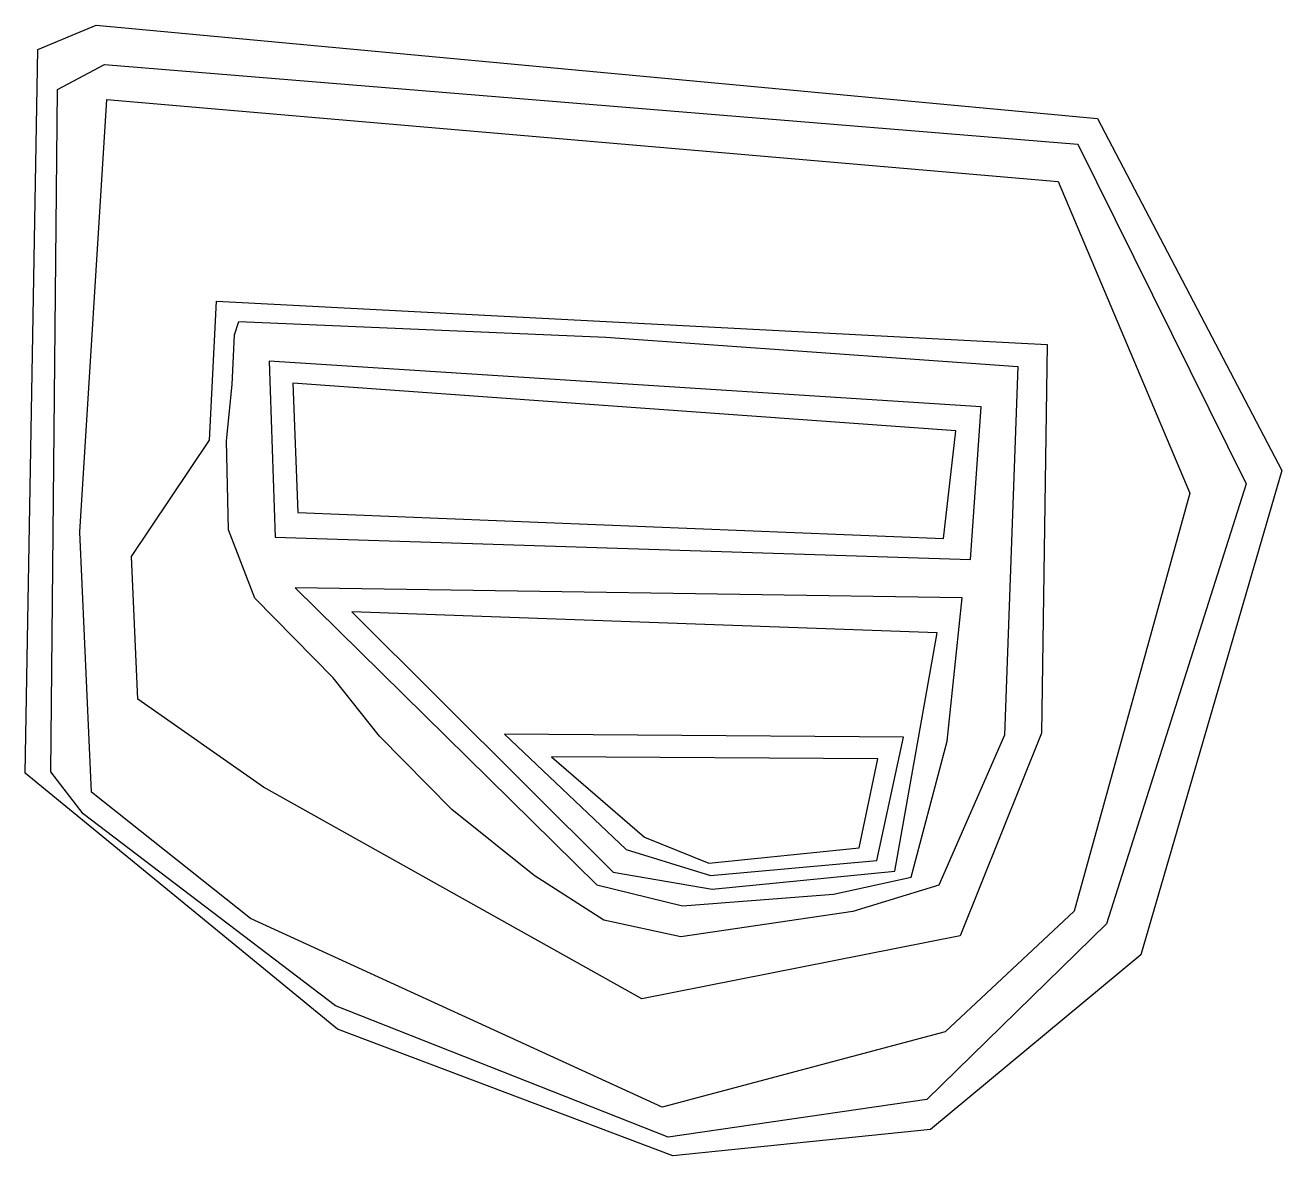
# Model space of a CAD drawing. Header units: metres. Extents: x 701967 to 702889, y 9316228 to 9317058.
import ezdxf

# ---------------------------------------------------------------- set-up
doc = ezdxf.new("R2010")
doc.units = ezdxf.units.M
doc.layers.add('POLYLINES', color=7, linetype='Continuous')

msp = doc.modelspace()

# ---------------------------------------------------------------- linework, layer by layer
at = {"layer": 'POLYLINES'}
for points in [[(701976.83, 9317040.03, 110), (702019.56, 9317057.84, 110), (702753.71, 9316989.34, 110), (702889.03, 9316731.22, 110), (702785.53, 9316375.82, 110), (702631.48, 9316247.7, 110), (702442.49, 9316228.4, 110), (702196.57, 9316321.37, 110), (701967.45, 9316509.25, 110), (701976.83, 9317040.03, 110)], [(702025.55, 9317028.93, 110), (702739.47, 9316970.52, 110), (702862.76, 9316721.37, 110), (702760.39, 9316398.57, 110), (702628.71, 9316269.79, 110), (702439.02, 9316242.23, 110), (702194.92, 9316338.37, 110), (702010.09, 9316479.34, 110), (701986.27, 9316510.03, 110), (701991.15, 9317010.72, 110), (702025.55, 9317028.93, 110)], [(702007.64, 9316686.01, 100), (702027.37, 9317003.35, 100), (702724.93, 9316943.04, 100), (702821.42, 9316714.49, 100), (702736.8, 9316408.02, 100), (702642.22, 9316319.34, 100), (702434.56, 9316264.06, 100), (702132.75, 9316402.4, 100), (702016.08, 9316495.3, 100), (702007.64, 9316686.01, 100)], [(702102.56, 9316753.39, 100), (702107.79, 9316855.42, 100), (702716.92, 9316823.53, 100), (702712.72, 9316538.43, 100), (702653.06, 9316389.7, 100), (702419.72, 9316343.52, 100), (702142.14, 9316498.86, 100), (702050.16, 9316563.37, 100), (702045.37, 9316668, 100), (702102.56, 9316753.39, 100)], [(702393.16, 9316829.06, 90), (702695.49, 9316807.37, 90), (702685.61, 9316537.01, 90), (702637.53, 9316427.09, 90), (702574.37, 9316407.7, 90), (702448.24, 9316388.96, 90), (702391.7, 9316401.36, 90), (702340.69, 9316434.14, 90), (702280.34, 9316482.43, 90), (702227.24, 9316536.37, 90), (702193.31, 9316578.99, 90), (702135.96, 9316637.39, 90), (702116.59, 9316687.67, 90), (702115.23, 9316752.93, 90), (702119.2, 9316794.23, 90), (702120.86, 9316830.75, 90), (702124.2, 9316840.46, 90), (702393.16, 9316829.06, 90)], [(702146.32, 9316811.43, 90), (702150.76, 9316682.24, 90), (702660.62, 9316665.78, 90), (702668.53, 9316777.74, 90), (702146.32, 9316811.43, 90)], [(702163.85, 9316795.27, 80), (702167.39, 9316700.4, 80), (702640.95, 9316681.28, 80), (702649.94, 9316760.36, 80), (702163.85, 9316795.27, 80)], [(702165.53, 9316644.98, 90), (702386.59, 9316427.23, 90), (702449.58, 9316411.74, 90), (702560.22, 9316420.48, 90), (702617.18, 9316432.87, 90), (702643.48, 9316532.72, 90), (702654.6, 9316637.63, 90), (702165.53, 9316644.98, 90)], [(702207.02, 9316627.51, 80), (702398.59, 9316436.46, 80), (702471.36, 9316424.01, 80), (702605.22, 9316437.12, 80), (702636.2, 9316612.07, 80), (702207.02, 9316627.51, 80)], [(702319.01, 9316537.65, 80), (702408.17, 9316453.24, 80), (702470.04, 9316434.14, 80), (702592.1, 9316445.18, 80), (702611.52, 9316535.52, 80), (702319.01, 9316537.65, 80)], [(702353.46, 9316521.2, 70), (702421.7, 9316462.17, 70), (702468.73, 9316443.07, 70), (702578.99, 9316454.45, 70), (702592.66, 9316519.63, 70), (702353.46, 9316521.2, 70)]]:
    msp.add_polyline3d(points, dxfattribs=at)

doc.saveas('drawing.dxf')
